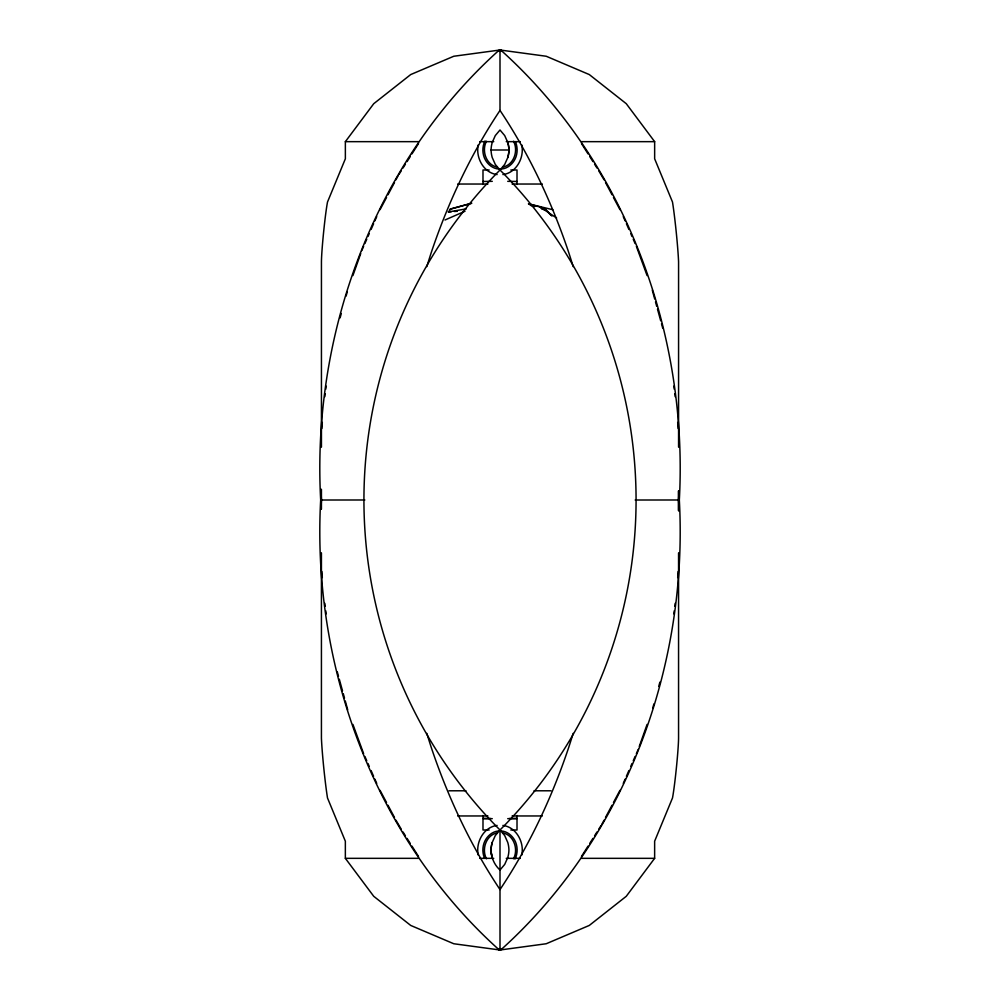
<?xml version="1.0" encoding="UTF-8"?>
<svg xmlns="http://www.w3.org/2000/svg" width="1000" height="1000" viewBox="0 0 1000 1000"><rect width="100%" height="100%" fill="white"/><g stroke="black" fill="none" stroke-linecap="round" stroke-linejoin="round"><path stroke-width="1.5" d="M500 50.712L500.737 50L499.312 50C374.4 162.1 311.55 333.8 320.675 499.988C311.537 666.2 374.4 837.9 499.312 950M500 949.287L499.263 950L500.688 950C625.6 837.9 688.45 666.2 679.325 500.012C688.462 333.8 625.6 162.1 500.688 50M500 830L495.3 835.575L492.225 842.438A29 29 0 0 0 491.175 848.075C490.613 856.2 493.9 864.575 500 870L504.7 864.425L507.762 857.562A29.1 29.1 0 0 0 508.925 850A29.1 29.1 0 0 0 507.762 842.438L504.7 835.575L500 830A468.2 468.2 0 0 1 500 170L495.3 164.425L492.238 157.562A29.1 29.1 0 0 1 491.075 150A29.1 29.1 0 0 1 492.238 142.438L495.3 135.575L500 130L504.7 135.575L507.775 142.438A29 29 0 0 1 508.825 148.075L508.825 151.925A29 29 0 0 1 507.775 157.562L504.7 164.425L500 170A468.2 468.2 0 0 1 500 830L500 950L546.213 943.75L589.288 925.438L626.263 896.3L654.638 858.337L654.638 841.213L672.487 798A33.425 1.487 -84.2 0 0 675.725 774.137L676.375 767.975A33.425 1.487 -84.2 0 0 678.562 738.213L678.562 552.925M478.288 144.825C475.45 157.5 483.562 172.913 497.113 174.575M521.712 855.175C524.55 842.5 516.438 827.087 502.887 825.425M340.1 317.887L341.3 313.525M346.1 296.062L347.3 291.7M652.7 708.3L653.9 703.938M658.7 686.475L659.9 682.113M352.912 275.575L360.725 253.562M639.275 746.438L647.087 724.425M486.475 141.25C481.388 150.7 486.1 164.963 497.225 167.087M513.525 858.75C518.612 849.3 513.9 835.037 502.775 832.913M361.763 250.625L363.638 246.375M364.888 243.55L366.75 239.3M368 236.462L369.25 233.637M371.112 229.387L373.612 223.725M374.85 220.888L376.725 216.637M623.275 783.363L625.15 779.112M626.388 776.275L628.888 770.612M630.75 766.363L632 763.538M633.25 760.7L635.112 756.45M636.362 753.625L638.237 749.375M485.062 140.988L484 143.188A21.288 21.288 0 0 0 484.375 157.863C486.863 163.787 492.413 168.725 499.012 169.05M514.938 859.013L516 856.812A21.288 21.288 0 0 0 515.625 842.138C513.138 836.213 507.587 831.275 500.988 830.95M499.275 51.425L500 50L546.225 56.25L589.288 74.562L626.275 103.7L654.65 141.662L654.65 158.787L672.487 202A37.175 1.65 84.2 0 1 674.975 220.575L675.612 226.225A37.175 1.65 84.2 0 1 678.575 261.788L678.575 447.075M321.425 552.925L321.425 738.213A37.175 1.65 84.2 0 0 324.387 773.775L325.025 779.425A37.175 1.65 84.2 0 0 327.512 798L345.35 841.213L345.35 858.337L373.725 896.3L410.712 925.438L453.775 943.75L500 950L500.75 948.55M380.037 209.675L386.538 197.475M387.987 194.762L394.487 182.562M395.925 179.85L398.088 175.775M601.912 824.225L604.075 820.15M605.513 817.438L612.013 805.238M613.462 802.525L619.963 790.325M321.438 447.075L321.438 261.788A33.425 1.487 -84.2 0 1 323.625 232.025L324.275 225.863A33.425 1.487 -84.2 0 1 327.512 202L345.363 158.787L345.363 141.662L373.738 103.7L410.712 74.562L453.787 56.25L500 50L500 110.425C471.012 153.787 448.675 201.287 431.9 250.625A521.688 379.062 90 0 0 426.838 266.625M398.913 174.488L401.362 170.625M402.987 168.05L405.438 164.188M407.075 161.612L410.337 156.463M411.962 153.887L418.5 143.588M581.5 856.413L588.038 846.112M589.663 843.538L592.925 838.388M594.562 835.812L597.013 831.95M598.638 829.375L601.087 825.512M451.375 211.713L448.387 211.938L450.812 208.888L471.8 203.212L449.975 209.288L450.812 208.888M444.988 220L465.037 211.213M448.387 211.938L466.25 208.888M502.788 167.087C513.913 164.963 518.612 150.7 513.538 141.25M502.887 174.575C516.438 172.913 524.55 157.5 521.712 144.825M497.113 825.425C483.562 827.087 475.45 842.5 478.288 855.175M497.212 832.913C486.087 835.037 481.388 849.3 486.463 858.75M454.375 211.488L457.362 211.262M500 830.975C492.625 830.7 486.325 836.5 483.988 843.188A21.288 21.288 0 0 0 484.375 857.862M345.363 141.662L418.775 141.662M479.7 141.662L493.75 141.662M506.25 141.662L520.312 141.662M581.225 141.662L654.65 141.662M491.075 150L508.925 150A29.1 29.1 0 0 1 507.775 157.562M489.175 170L482.987 170L482.987 184.475M510.825 170L517.013 170L517.013 184.475M482.987 181.462L492.275 181.337M507.738 181.337L517.013 181.462M457.675 184.037L487.912 184.037M512.1 184.037L542.337 184.037M320.662 500.012L364.825 499.988M635.175 500.012L679.338 499.988M448.975 790.788L465.975 790.788M534.012 790.788L551.025 790.788M457.663 815.962L487.9 815.962M512.087 815.962L542.325 815.962M490.725 818.538L482.987 818.538L492.262 818.662M509.275 818.538L517.013 818.538L507.725 818.662M489.175 830L482.987 830L482.987 815.525M510.825 830L517.013 830L517.013 815.525M345.35 858.337L418.775 858.337M479.688 858.337L493.75 858.337M506.25 858.337L520.3 858.337M581.225 858.337L654.638 858.337M552.875 209.75L528.787 203.863M528.413 203.85L540.15 207.05L546.538 210.425L551.938 216.025M530.163 205.212L534.625 206.637M542.062 209.013L546.538 210.425L543.75 207.875L545.862 210.025M556.613 218L540.15 207.05L542.4 209.062M547.975 212.175L551.138 215.4M500.737 51.425L500 50M499.25 948.55L500 950M581.512 143.588L588.038 153.887M589.675 156.463L592.938 161.612M594.562 164.188L597.013 168.05M598.65 170.625L604.075 179.85M401.35 829.375L395.925 820.15M402.987 831.95L405.438 835.812M407.062 838.388L410.325 843.538M411.962 846.112L418.488 856.413M500 110.425C528.987 153.787 551.337 201.287 568.1 250.625A521.7 379.062 -90 0 1 573.162 266.625M605.525 182.562L612.025 194.762M613.462 197.475L619.963 209.675M380.037 790.325L386.538 802.525M387.975 805.238L394.475 817.438M623.275 216.637L625.15 220.888M626.4 223.725L628.888 229.387M630.763 233.637L632 236.462M633.25 239.3L635.125 243.55M636.375 246.375L647.087 275.575M363.625 753.625L352.912 724.425M364.875 756.45L366.75 760.7M368 763.538L369.237 766.363M371.112 770.612L373.6 776.275M374.85 779.112L376.725 783.363M652.3 290.238L654.7 298.975M655.5 301.887L656.7 306.25M657.5 309.163L660.7 320.8M661.5 323.713L662.7 328.075M337.3 671.925L338.5 676.287M339.3 679.2L342.5 690.837M343.3 693.75L344.5 698.112M345.3 701.025L347.7 709.762M500 170L500 169.025C507.375 169.3 513.675 163.5 516.013 156.812A21.288 21.288 0 0 0 515.625 142.137M321.438 489.375L321.425 509.113M678.988 490.875A598.3 598.3 0 0 1 678.562 499.988A598.3 598.3 0 0 1 679.038 510.65M673.8 386.125A598.3 598.3 0 0 1 674.212 389.137M674.8 393.663A598.3 598.3 0 0 1 675.163 396.675M677.688 422.4A598.3 598.3 0 0 1 678.125 428.475M678.875 442.163A598.3 598.3 0 0 1 679.05 446.725M320.962 489.35A598.3 598.3 0 0 0 321.438 499.988A598.3 598.3 0 0 0 321.012 509.125M320.95 446.725A598.3 598.3 0 0 1 321.138 442.163M321.887 428.475A598.3 598.3 0 0 1 322.312 422.4M324.837 396.675A598.3 598.3 0 0 1 325.213 393.663M325.788 389.137A598.3 598.3 0 0 1 326.2 386.125M507.775 142.438A29.1 29.1 0 0 1 508.925 150M326.2 613.875A598.3 598.3 0 0 1 325.788 610.862M325.2 606.337A598.3 598.3 0 0 1 324.837 603.325M322.312 577.6A598.3 598.3 0 0 1 321.875 571.525M321.125 557.837A598.3 598.3 0 0 1 320.95 553.275M679.05 553.275A598.3 598.3 0 0 1 678.863 557.837M678.112 571.525A598.3 598.3 0 0 1 677.688 577.6M675.163 603.325A598.3 598.3 0 0 1 674.788 606.337M674.212 610.862A598.3 598.3 0 0 1 673.8 613.875M491.175 851.925A29 29 0 0 0 492.225 857.562A29.1 29.1 0 0 1 491.075 850A29.1 29.1 0 0 1 492.225 842.438M573.162 733.375A521.688 379.062 90 0 1 568.062 749.35C551.362 798.713 528.975 846.2 500 889.575C471.012 846.213 448.663 798.713 431.9 749.375A521.7 379.062 90 0 1 426.838 733.375M678.575 490.887L678.562 510.625L678.575 490.887"/></g></svg>
